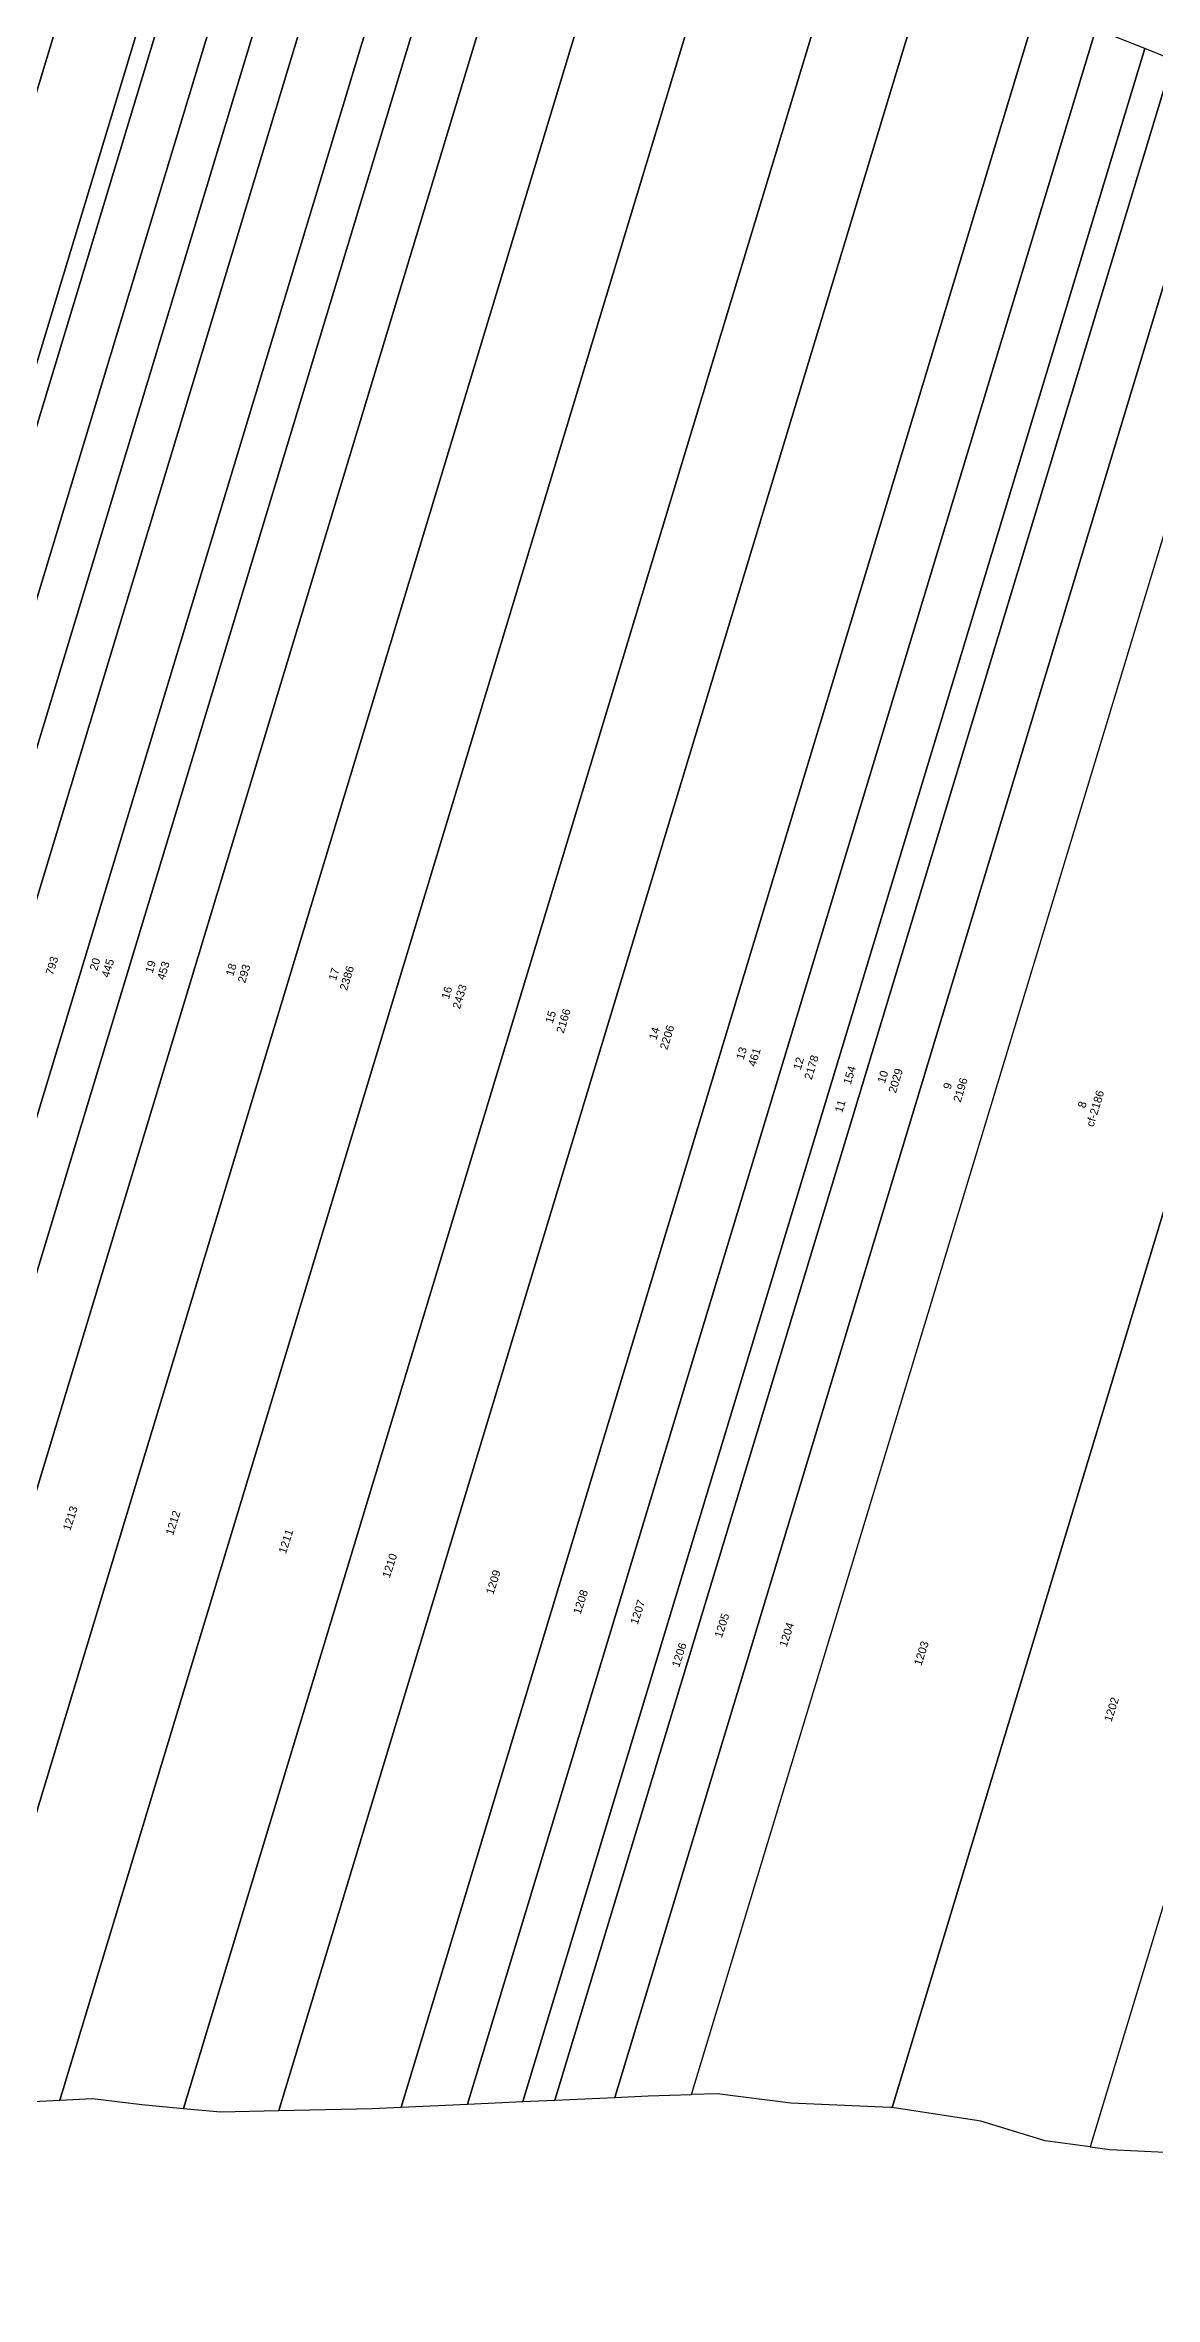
# Model space of a CAD drawing. Header units: millimetres. Extents: x 654897 to 656594, y 351646 to 354277.
# Drawn here: x 655324 to 655602, y 351652 to 352215 of the extents above; entities that cross this region are included whole.
import ezdxf
from ezdxf.enums import TextEntityAlignment as Align

# ---------------------------------------------------------------- set-up
doc = ezdxf.new("R2010")
doc.units = ezdxf.units.MM
for name, color, linetype in [('INDEX', 7, 'Continuous'), ('NrCadGeneral', 7, 'Continuous'), ('PARCELE', 7, 'Continuous'), ('TERENURI', 3, 'Continuous')]:
    doc.layers.add(name, color=color, linetype=linetype)
doc.styles.get("Standard").update_dxf_attribs({"font": 'arial.ttf'})
doc.styles.add('TIMES_NEW_ROMAN', font='arial.ttf')

msp = doc.modelspace()

# ---------------------------------------------------------------- linework, layer by layer
at = {"layer": 'TERENURI'}
for points in [[(655355.02, 352311.18), (655323.35, 352323.83), (655126.03, 351672.35), (655148.65, 351675.55), (655154.45, 351651.75), (655155.4, 351652.11)], [(655373.36, 352303.85), (655355.02, 352311.18), (655155.4, 351652.11), (655175.96, 351659.9), (655178.8, 351661.5)], [(655377.54, 352302.18), (655373.36, 352303.85), (655178.8, 351661.5), (655184.45, 351664.69)], [(655200.19, 351673.34), (655389.24, 352297.5), (655377.54, 352302.18), (655184.45, 351664.69), (655199.43, 351673.14)], [(655399.31, 352293.48), (655389.24, 352297.5), (655200.19, 351673.34), (655212.45, 351676.57)], [(655409.49, 352289.41), (655399.31, 352293.48), (655212.45, 351676.57), (655224.86, 351679.85)], [(655424.25, 352283.52), (655409.49, 352289.41), (655224.86, 351679.85), (655240.27, 351683.92), (655242.82, 351684.52)], [(655434.74, 352279.32), (655424.25, 352283.52), (655242.82, 351684.52), (655255.48, 351687.49)], [(655273.16, 351691.84), (655449.34, 352273.49), (655434.74, 352279.32), (655255.48, 351687.49), (655264.21, 351689.54)], [(655471.09, 352264.8), (655449.34, 352273.49), (655273.16, 351691.84), (655285.39, 351694.99), (655299.5, 351698.26)], [(655327.98, 351700.9), (655495.79, 352254.93), (655471.09, 352264.8), (655299.5, 351698.26), (655302.59, 351698.98), (655316.37, 351700.31)], [(655358.9, 351698.87), (655523.92, 352243.69), (655495.79, 352254.93), (655327.98, 351700.9), (655336.15, 351701.31), (655348.49, 351699.88)], [(655545.35, 352235.12), (655523.92, 352243.69), (655358.9, 351698.87), (655368.13, 351697.98), (655382.76, 351698.32)], [(655413.27, 351699.18), (655572.34, 352224.34), (655545.35, 352235.12), (655382.76, 351698.32), (655406.04, 351698.85)], [(655586.95, 352218.5), (655572.34, 352224.34), (655413.27, 351699.18), (655429.89, 351699.94)], [(655599.15, 352213.63), (655586.95, 352218.5), (655429.89, 351699.94), (655443.75, 351700.57)], [(655606.12, 352210.84), (655599.15, 352213.63), (655443.75, 351700.57), (655451.68, 351700.93)], [(655619.32, 352205.57), (655606.12, 352210.84), (655451.68, 351700.93), (655466.68, 351701.62)], [(655636.26, 352198.8), (655619.32, 352205.57), (655466.68, 351701.62), (655475.04, 351702), (655485.89, 351702.34)], [(655681.86, 352180.58), (655536.02, 351699.07), (655535.61, 351699.13), (655510.71, 351700.16), (655492.32, 351702.54), (655485.89, 351702.34), (655636.26, 352198.8)], [(655728.62, 352161.89), (655585.46, 351689.24), (655574.28, 351690.73), (655558.14, 351695.7), (655536.02, 351699.07), (655681.86, 352180.58)], [(655745.71, 352155.06), (655728.62, 352161.89), (655585.46, 351689.24), (655590.43, 351688.58), (655604.23, 351687.98)]]:
    msp.add_lwpolyline(points, close=True, dxfattribs=at)

# ---------------------------------------------------------------- texts
at = {"layer": 'INDEX', "style": 'TIMES_NEW_ROMAN'}
for s, p in [('793', (655326.02, 351984.46)), ('445', (655339.99, 351983.84)), ('453', (655353.86, 351983.23)), ('293', (655374.02, 351982.49)), ('2386', (655399.71, 351981.36)), ('2433', (655427.92, 351976.73)), ('2166', (655453.86, 351970.66)), ('2206', (655479.75, 351966.55)), ('461', (655501.57, 351961.59)), ('2178', (655515.83, 351959.05)), ('154', (655525.36, 351957.1)), ('2029', (655536.87, 351955.71)), ('2196', (655553.07, 351953.42)), ('cf-2186', (655586.72, 351948.76))]:
    msp.add_text(s, height=2, rotation=73.1492, dxfattribs=at).set_placement(p, align=Align.MIDDLE_CENTER)
at = {"layer": 'NrCadGeneral'}
for s, p in [('1213', (655330.6, 351846.35)), ('1212', (655356.29, 351845.21)), ('1211', (655384.5, 351840.58)), ('1210', (655410.44, 351834.52)), ('1209', (655436.33, 351830.4)), ('1208', (655458.15, 351825.44)), ('1207', (655472.41, 351822.9)), ('1205', (655493.45, 351819.57)), ('1204', (655509.65, 351817.27)), ('1206', (655482.79, 351812.22)), ('1203', (655543.3, 351812.61)), ('1202', (655590.82, 351798.59))]:
    msp.add_text(s, height=2, rotation=72, dxfattribs=at).set_placement(p, align=Align.MIDDLE_CENTER)
at = {"layer": 'PARCELE', "style": 'TIMES_NEW_ROMAN'}
for s, p in [('20', (655336.78, 351984.81)), ('19', (655350.66, 351984.2)), ('18', (655370.81, 351983.46)), ('17', (655396.5, 351982.33)), ('16', (655424.71, 351977.7)), ('15', (655450.66, 351971.63)), ('14', (655476.55, 351967.52)), ('13', (655498.36, 351962.56)), ('12', (655512.63, 351960.02)), ('10', (655533.67, 351956.68)), ('9', (655549.86, 351954.39)), ('11', (655523.01, 351949.34)), ('8', (655583.51, 351949.73))]:
    msp.add_text(s, height=2, rotation=73.1492, dxfattribs=at).set_placement(p, align=Align.MIDDLE_CENTER)

doc.saveas('drawing.dxf')
